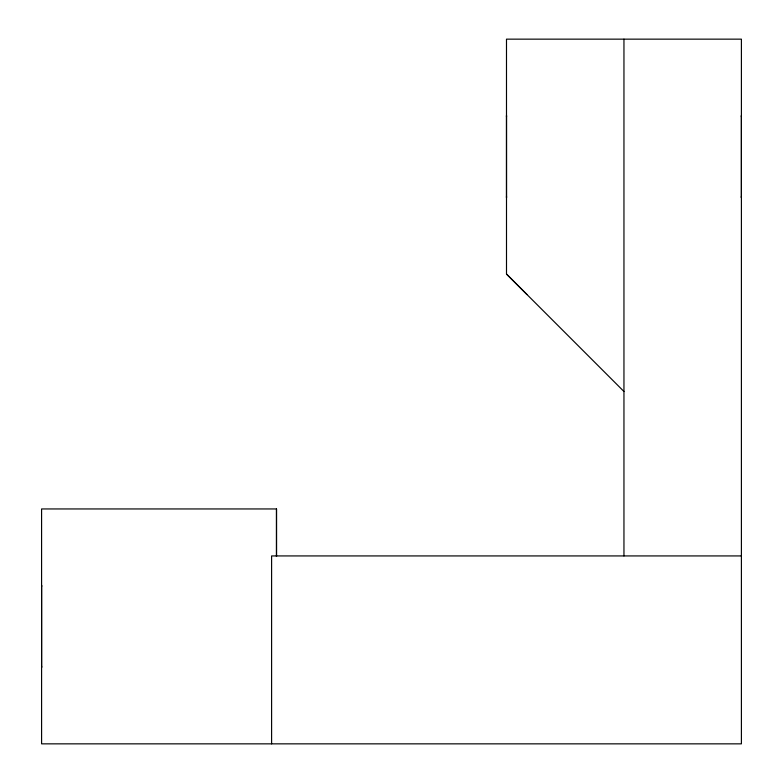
<?xml version="1.0" encoding="UTF-8"?>
<svg xmlns="http://www.w3.org/2000/svg" width="783" height="783" viewBox="0 0 783 783"><rect width="100%" height="100%" fill="white"/><g stroke="black" fill="none" stroke-linecap="round" stroke-linejoin="round"><path stroke-width="1.17" d="M41.597 666.108L41.597 667.508L41.597 585.293L41.597 586.692M276.497 508.95L276.497 556.419L276.497 508.95L41.587 508.95L41.597 743.85L741.403 743.85L741.403 39.15L506.493 39.15L506.503 274.05L623.953 391.5M741.403 555.93L271.603 555.93L271.603 743.85M506.493 274.05L527.047 294.584M741.413 116.892L741.403 115.493L741.403 197.708L741.403 196.308M506.513 116.892L506.503 115.493L506.503 197.708L506.503 196.308M623.953 39.15L623.953 555.93"/></g></svg>
